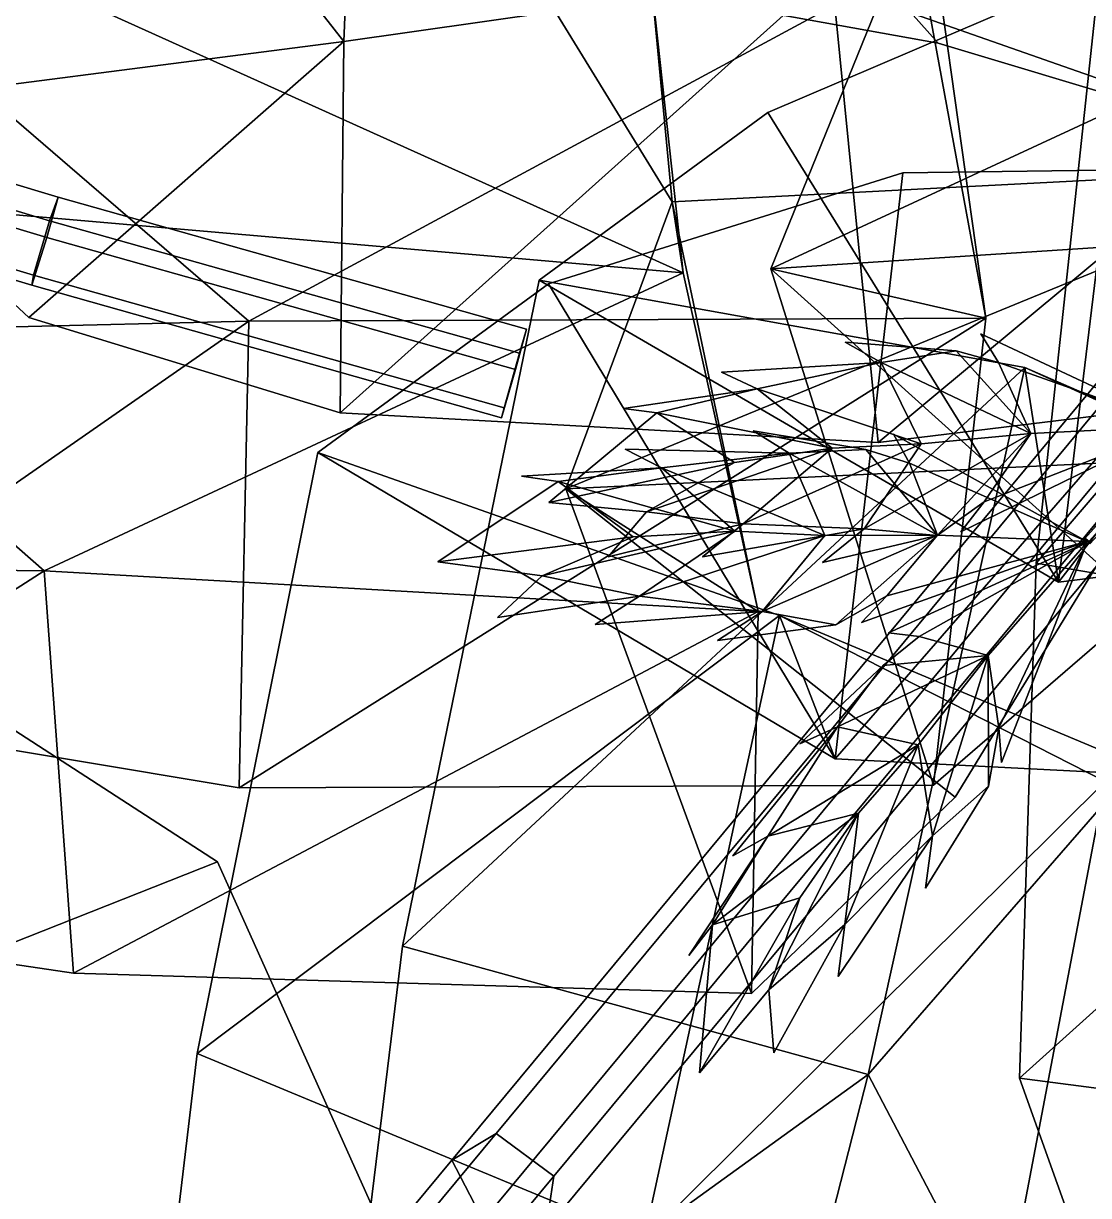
# Model space of a CAD drawing. Header units: metres. Extents: x -317 to 277, y -489 to 236.
# Drawn here: x -187.18 to -173.56, y -169.93 to -154.94 of the extents above; entities that cross this region are included whole.
import ezdxf

# ---------------------------------------------------------------- set-up
doc = ezdxf.new("R2010")
doc.units = ezdxf.units.M

msp = doc.modelspace()

# ---------------------------------------------------------------- linework, layer by layer
at = {"layer": 'Newplan_1Pdcel', "color": 3}
for points in [[(-192.6942, -155.3739, 765.4047), (-186.7348, -157.1637, 765.2513), (-186.877, -157.6814, 765.765), (-192.8365, -155.8916, 765.9184)], [(-192.8187, -155.6729, 764.7498), (-186.843, -157.4678, 764.5958), (-186.7348, -157.1637, 765.2513), (-192.6942, -155.3739, 765.4047)], [(-193.0346, -156.3636, 764.8504), (-187.0488, -158.1616, 764.696), (-186.843, -157.4678, 764.5958), (-192.8187, -155.6729, 764.7498)], [(-192.8365, -155.8916, 765.9184), (-186.877, -157.6814, 765.765), (-187.0697, -158.2929, 765.4146), (-193.0455, -156.498, 765.5685)], [(-193.0455, -156.498, 765.5685), (-187.0697, -158.2929, 765.4146), (-187.0488, -158.1616, 764.696), (-193.0346, -156.3636, 764.8504)], [(-186.7348, -157.1637, 765.2513), (-180.7441, -158.8527, 765.2083), (-180.8864, -159.3704, 765.722), (-186.877, -157.6814, 765.765)], [(-186.843, -157.4678, 764.5958), (-180.8359, -159.1615, 764.5525), (-180.7441, -158.8527, 765.2083), (-186.7348, -157.1637, 765.2513)], [(-187.0488, -158.1616, 764.696), (-181.0316, -159.8583, 764.6526), (-180.8359, -159.1615, 764.5525), (-186.843, -157.4678, 764.5958)], [(-186.877, -157.6814, 765.765), (-180.8864, -159.3704, 765.722), (-181.0627, -159.9866, 765.3713), (-187.0697, -158.2929, 765.4146)], [(-187.0697, -158.2929, 765.4146), (-181.0627, -159.9866, 765.3713), (-181.0316, -159.8583, 764.6526), (-187.0488, -158.1616, 764.696)]]:
    msp.add_3dface(points, dxfattribs=at)
at = {"layer": 'Newplan_1Pdncle', "color": 3}
for points in [[(-170.3345, -156.1319, 785.8738), (-181.1331, -169.137, 802.3066), (-181.6993, -169.4772, 801.6653), (-170.9007, -156.4721, 785.2325)], [(-169.5958, -156.6789, 785.9264), (-180.3944, -169.684, 802.3591), (-181.1331, -169.137, 802.3066), (-170.3345, -156.1319, 785.8738)], [(-170.9007, -156.4721, 785.2325), (-181.6993, -169.4772, 801.6653), (-181.3004, -170.2491, 801.3165), (-170.5018, -157.244, 784.8838)], [(-169.6986, -157.3623, 785.318), (-180.4972, -170.3674, 801.7507), (-180.3944, -169.684, 802.3591), (-169.5958, -156.6789, 785.9264)], [(-170.5018, -157.244, 784.8838), (-181.3004, -170.2491, 801.3165), (-180.4972, -170.3674, 801.7507), (-169.6986, -157.3623, 785.318)], [(-181.1331, -169.137, 802.3066), (-191.9317, -182.1421, 818.7393), (-192.4979, -182.4823, 818.098), (-181.6993, -169.4772, 801.6653)], [(-180.3944, -169.684, 802.3591), (-191.193, -182.6891, 818.7919), (-191.9317, -182.1421, 818.7393), (-181.1331, -169.137, 802.3066)], [(-181.6993, -169.4772, 801.6653), (-192.4979, -182.4823, 818.098), (-192.099, -183.2542, 817.7493), (-181.3004, -170.2491, 801.3165)], [(-180.4972, -170.3674, 801.7507), (-191.2958, -183.3725, 818.1835), (-191.193, -182.6891, 818.7919), (-180.3944, -169.684, 802.3591)]]:
    msp.add_3dface(points, dxfattribs=at)
at = {"layer": 'Newplan_FruitU', "color": 3}
for points in [[(-194.0056, -169.3481, 751.4955), (-184.6978, -165.6629, 753.2974), (-189.823, -162.343, 755.0336)], [(-194.0056, -169.3481, 751.4955), (-189.823, -162.343, 755.0336), (-184.6978, -165.6629, 753.2974)], [(-194.0056, -169.3481, 751.4955), (-181.0041, -173.8849, 746.9138), (-184.6978, -165.6629, 753.2974)], [(-194.0056, -169.3481, 751.4955), (-184.6978, -165.6629, 753.2974), (-181.0041, -173.8849, 746.9138)], [(-194.0056, -169.3481, 751.4955), (-193.7247, -178.2681, 740.1095), (-184.5271, -180.4391, 740.3278)], [(-194.0056, -169.3481, 751.4955), (-184.5271, -180.4391, 740.3278), (-193.7247, -178.2681, 740.1095)], [(-194.0056, -169.3481, 751.4955), (-184.5271, -180.4391, 740.3278), (-181.0041, -173.8849, 746.9138)], [(-194.0056, -169.3481, 751.4955), (-181.0041, -173.8849, 746.9138), (-184.5271, -180.4391, 740.3278)]]:
    msp.add_3dface(points, dxfattribs=at)
at = {"layer": 'Newplan_Leaf', "color": 3}
for points in [[(-174.7087, -159.2788, 784.6777), (-174.9318, -158.9136, 784.3973), (-172.4156, -160.092, 785.749)], [(-174.7087, -159.2788, 784.6777), (-172.4156, -160.092, 785.749), (-174.9318, -158.9136, 784.3973)], [(-176.2101, -159.2781, 784.022), (-176.6696, -159.0189, 783.5872), (-175.2512, -159.132, 784.1707)], [(-176.2101, -159.2781, 784.022), (-175.2512, -159.132, 784.1707), (-176.6696, -159.0189, 783.5872)], [(-174.296, -160.1885, 785.2601), (-176.2101, -159.2781, 784.022), (-175.2512, -159.132, 784.1707)], [(-174.296, -160.1885, 785.2601), (-175.2512, -159.132, 784.1707), (-176.2101, -159.2781, 784.022)], [(-174.296, -160.1885, 785.2601), (-175.2512, -159.132, 784.1707), (-174.7087, -159.2788, 784.6777)], [(-174.296, -160.1885, 785.2601), (-174.7087, -159.2788, 784.6777), (-175.2512, -159.132, 784.1707)], [(-177.7962, -159.6178, 783.6353), (-178.2517, -159.4046, 783.1896), (-176.2101, -159.2781, 784.022)], [(-177.7962, -159.6178, 783.6353), (-176.2101, -159.2781, 784.022), (-178.2517, -159.4046, 783.1896)], [(-175.6982, -160.3216, 784.7919), (-177.7962, -159.6178, 783.6353), (-176.2101, -159.2781, 784.022)], [(-175.6982, -160.3216, 784.7919), (-176.2101, -159.2781, 784.022), (-177.7962, -159.6178, 783.6353)], [(-174.296, -160.1885, 785.2601), (-175.6982, -160.3216, 784.7919), (-176.2101, -159.2781, 784.022)], [(-174.296, -160.1885, 785.2601), (-176.2101, -159.2781, 784.022), (-175.6982, -160.3216, 784.7919)], [(-172.4156, -160.092, 785.749), (-174.296, -160.1885, 785.2601), (-174.7087, -159.2788, 784.6777)], [(-172.4156, -160.092, 785.749), (-174.7087, -159.2788, 784.6777), (-174.296, -160.1885, 785.2601)], [(-179.0795, -159.924, 783.4241), (-179.5051, -159.8666, 782.7195), (-177.7962, -159.6178, 783.6353)], [(-179.0795, -159.924, 783.4241), (-177.7962, -159.6178, 783.6353), (-179.5051, -159.8666, 782.7195)], [(-176.8344, -160.3763, 784.5026), (-179.0795, -159.924, 783.4241), (-177.7962, -159.6178, 783.6353)], [(-176.8344, -160.3763, 784.5026), (-177.7962, -159.6178, 783.6353), (-179.0795, -159.924, 783.4241)], [(-175.6982, -160.3216, 784.7919), (-176.8344, -160.3763, 784.5026), (-177.7962, -159.6178, 783.6353)], [(-175.6982, -160.3216, 784.7919), (-177.7962, -159.6178, 783.6353), (-176.8344, -160.3763, 784.5026)], [(-178.0852, -160.5567, 783.9806), (-180.4589, -161.0701, 782.7001), (-179.0795, -159.924, 783.4241)], [(-178.0852, -160.5567, 783.9806), (-179.0795, -159.924, 783.4241), (-180.4589, -161.0701, 782.7001)], [(-176.8344, -160.3763, 784.5026), (-178.0852, -160.5567, 783.9806), (-179.0795, -159.924, 783.4241)], [(-176.8344, -160.3763, 784.5026), (-179.0795, -159.924, 783.4241), (-178.0852, -160.5567, 783.9806)], [(-177.383, -160.4394, 783.8848), (-177.8435, -160.1548, 783.4673), (-176.4059, -160.3903, 783.96)], [(-177.383, -160.4394, 783.8848), (-176.4059, -160.3903, 783.96), (-177.8435, -160.1548, 783.4673)], [(-175.4921, -161.4898, 785.5624), (-176.4275, -161.4059, 785.278), (-174.296, -160.1885, 785.2601)], [(-175.4921, -161.4898, 785.5624), (-174.296, -160.1885, 785.2601), (-176.4275, -161.4059, 785.278)], [(-176.4275, -161.4059, 785.278), (-175.6982, -160.3216, 784.7919), (-174.296, -160.1885, 785.2601)], [(-176.4275, -161.4059, 785.278), (-174.296, -160.1885, 785.2601), (-175.6982, -160.3216, 784.7919)], [(-175.8461, -160.5687, 784.4373), (-176.0498, -160.1964, 784.1515), (-173.5782, -161.5688, 785.3982)], [(-175.8461, -160.5687, 784.4373), (-173.5782, -161.5688, 785.3982), (-176.0498, -160.1964, 784.1515)], [(-174.8908, -161.0616, 785.73), (-175.4921, -161.4898, 785.5624), (-174.296, -160.1885, 785.2601)], [(-174.8908, -161.0616, 785.73), (-174.296, -160.1885, 785.2601), (-175.4921, -161.4898, 785.5624)], [(-172.4156, -160.092, 785.749), (-175.1903, -161.444, 785.891), (-174.8908, -161.0616, 785.73)], [(-172.4156, -160.092, 785.749), (-174.8908, -161.0616, 785.73), (-175.1903, -161.444, 785.891)], [(-174.8908, -161.0616, 785.73), (-174.296, -160.1885, 785.2601), (-172.4156, -160.092, 785.749)], [(-174.8908, -161.0616, 785.73), (-172.4156, -160.092, 785.749), (-174.296, -160.1885, 785.2601)], [(-176.4275, -161.4059, 785.278), (-177.9725, -161.343, 784.6537), (-175.6982, -160.3216, 784.7919)], [(-176.4275, -161.4059, 785.278), (-175.6982, -160.3216, 784.7919), (-177.9725, -161.343, 784.6537)], [(-177.9725, -161.343, 784.6537), (-176.8344, -160.3763, 784.5026), (-175.6982, -160.3216, 784.7919)], [(-177.9725, -161.343, 784.6537), (-175.6982, -160.3216, 784.7919), (-176.8344, -160.3763, 784.5026)], [(-179.0199, -160.6253, 783.6259), (-179.482, -160.3872, 783.1999), (-177.383, -160.4394, 783.8848)], [(-179.0199, -160.6253, 783.6259), (-177.383, -160.4394, 783.8848), (-179.482, -160.3872, 783.1999)], [(-177.9725, -161.343, 784.6537), (-179.2088, -161.1892, 784.1709), (-176.8344, -160.3763, 784.5026)], [(-177.9725, -161.343, 784.6537), (-176.8344, -160.3763, 784.5026), (-179.2088, -161.1892, 784.1709)], [(-179.2088, -161.1892, 784.1709), (-178.0852, -160.5567, 783.9806), (-176.8344, -160.3763, 784.5026)], [(-179.2088, -161.1892, 784.1709), (-176.8344, -160.3763, 784.5026), (-178.0852, -160.5567, 783.9806)], [(-176.9279, -161.4913, 784.6785), (-179.0199, -160.6253, 783.6259), (-177.383, -160.4394, 783.8848)], [(-176.9279, -161.4913, 784.6785), (-177.383, -160.4394, 783.8848), (-179.0199, -160.6253, 783.6259)], [(-175.489, -161.4866, 785.0429), (-177.383, -160.4394, 783.8848), (-176.4059, -160.3903, 783.96)], [(-175.489, -161.4866, 785.0429), (-176.4059, -160.3903, 783.96), (-177.383, -160.4394, 783.8848)], [(-175.489, -161.4866, 785.0429), (-176.9279, -161.4913, 784.6785), (-177.383, -160.4394, 783.8848)], [(-175.489, -161.4866, 785.0429), (-177.383, -160.4394, 783.8848), (-176.9279, -161.4913, 784.6785)], [(-175.489, -161.4866, 785.0429), (-176.4059, -160.3903, 783.96), (-175.8461, -160.5687, 784.4373)], [(-175.489, -161.4866, 785.0429), (-175.8461, -160.5687, 784.4373), (-176.4059, -160.3903, 783.96)], [(-180.34, -160.8015, 783.5194), (-180.8076, -160.7346, 782.8428), (-179.0199, -160.6253, 783.6259)], [(-180.34, -160.8015, 783.5194), (-179.0199, -160.6253, 783.6259), (-180.8076, -160.7346, 782.8428)], [(-179.2088, -161.1892, 784.1709), (-180.4589, -161.0701, 782.7001), (-178.0852, -160.5567, 783.9806)], [(-179.2088, -161.1892, 784.1709), (-178.0852, -160.5567, 783.9806), (-180.4589, -161.0701, 782.7001)], [(-178.0816, -161.4378, 784.4697), (-180.34, -160.8015, 783.5194), (-179.0199, -160.6253, 783.6259)], [(-178.0816, -161.4378, 784.4697), (-179.0199, -160.6253, 783.6259), (-180.34, -160.8015, 783.5194)], [(-176.9279, -161.4913, 784.6785), (-178.0816, -161.4378, 784.4697), (-179.0199, -160.6253, 783.6259)], [(-176.9279, -161.4913, 784.6785), (-179.0199, -160.6253, 783.6259), (-178.0816, -161.4378, 784.4697)], [(-173.5782, -161.5688, 785.3982), (-175.489, -161.4866, 785.0429), (-175.8461, -160.5687, 784.4373)], [(-173.5782, -161.5688, 785.3982), (-175.8461, -160.5687, 784.4373), (-175.489, -161.4866, 785.0429)], [(-179.379, -161.5086, 784.0441), (-181.8803, -161.8275, 782.958), (-180.34, -160.8015, 783.5194)], [(-179.379, -161.5086, 784.0441), (-180.34, -160.8015, 783.5194), (-181.8803, -161.8275, 782.958)], [(-178.0816, -161.4378, 784.4697), (-179.379, -161.5086, 784.0441), (-180.34, -160.8015, 783.5194)], [(-178.0816, -161.4378, 784.4697), (-180.34, -160.8015, 783.5194), (-179.379, -161.5086, 784.0441)], [(-177.9725, -161.343, 784.6537), (-179.699, -161.7644, 783.8397), (-179.2088, -161.1892, 784.1709)], [(-177.9725, -161.343, 784.6537), (-179.2088, -161.1892, 784.1709), (-179.699, -161.7644, 783.8397)], [(-176.4275, -161.4059, 785.278), (-178.4926, -161.7625, 784.5814), (-177.9725, -161.343, 784.6537)], [(-176.4275, -161.4059, 785.278), (-177.9725, -161.343, 784.6537), (-178.4926, -161.7625, 784.5814)], [(-175.4921, -161.4898, 785.5624), (-176.9575, -161.8368, 785.2505), (-176.4275, -161.4059, 785.278)], [(-175.4921, -161.4898, 785.5624), (-176.4275, -161.4059, 785.278), (-176.9575, -161.8368, 785.2505)], [(-180.5455, -162.0055, 784.3461), (-181.8803, -161.8275, 782.958), (-179.379, -161.5086, 784.0441)], [(-180.5455, -162.0055, 784.3461), (-179.379, -161.5086, 784.0441), (-181.8803, -161.8275, 782.958)], [(-179.3, -162.267, 784.7532), (-180.5455, -162.0055, 784.3461), (-178.0816, -161.4378, 784.4697)], [(-179.3, -162.267, 784.7532), (-178.0816, -161.4378, 784.4697), (-180.5455, -162.0055, 784.3461)], [(-180.5455, -162.0055, 784.3461), (-179.379, -161.5086, 784.0441), (-178.0816, -161.4378, 784.4697)], [(-180.5455, -162.0055, 784.3461), (-178.0816, -161.4378, 784.4697), (-179.379, -161.5086, 784.0441)], [(-179.3, -162.267, 784.7532), (-178.0816, -161.4378, 784.4697), (-176.9279, -161.4913, 784.6785)], [(-179.3, -162.267, 784.7532), (-176.9279, -161.4913, 784.6785), (-178.0816, -161.4378, 784.4697)], [(-177.7286, -162.4642, 785.2751), (-179.3, -162.267, 784.7532), (-176.9279, -161.4913, 784.6785)], [(-177.7286, -162.4642, 785.2751), (-176.9279, -161.4913, 784.6785), (-179.3, -162.267, 784.7532)], [(-176.7888, -162.634, 785.5006), (-177.7286, -162.4642, 785.2751), (-175.489, -161.4866, 785.0429)], [(-176.7888, -162.634, 785.5006), (-175.489, -161.4866, 785.0429), (-177.7286, -162.4642, 785.2751)], [(-177.7286, -162.4642, 785.2751), (-176.9279, -161.4913, 784.6785), (-175.489, -161.4866, 785.0429)], [(-177.7286, -162.4642, 785.2751), (-175.489, -161.4866, 785.0429), (-176.9279, -161.4913, 784.6785)], [(-176.1357, -162.2652, 785.6022), (-176.7888, -162.634, 785.5006), (-175.489, -161.4866, 785.0429)], [(-176.1357, -162.2652, 785.6022), (-175.489, -161.4866, 785.0429), (-176.7888, -162.634, 785.5006)], [(-176.1357, -162.2652, 785.6022), (-175.489, -161.4866, 785.0429), (-173.5782, -161.5688, 785.3982)], [(-176.1357, -162.2652, 785.6022), (-173.5782, -161.5688, 785.3982), (-175.489, -161.4866, 785.0429)], [(-173.5782, -161.5688, 785.3982), (-176.4608, -162.6042, 785.8049), (-176.1357, -162.2652, 785.6022)], [(-173.5782, -161.5688, 785.3982), (-176.1357, -162.2652, 785.6022), (-176.4608, -162.6042, 785.8049)], [(-175.722, -162.7839, 784.4007), (-176.115, -162.7354, 784.0767), (-173.5739, -161.5769, 785.3986)], [(-175.722, -162.7839, 784.4007), (-173.5739, -161.5769, 785.3986), (-176.115, -162.7354, 784.0767)], [(-173.5739, -161.5769, 785.3986), (-174.8389, -163.0256, 785.1069), (-175.722, -162.7839, 784.4007)], [(-173.5739, -161.5769, 785.3986), (-175.722, -162.7839, 784.4007), (-174.8389, -163.0256, 785.1069)], [(-174.7042, -163.9516, 785.7862), (-174.8389, -163.0256, 785.1069), (-173.5739, -161.5769, 785.3986)], [(-174.7042, -163.9516, 785.7862), (-173.5739, -161.5769, 785.3986), (-174.8389, -163.0256, 785.1069)], [(-173.5739, -161.5769, 785.3986), (-174.6704, -164.3927, 786.0432), (-174.7042, -163.9516, 785.7862)], [(-173.5739, -161.5769, 785.3986), (-174.7042, -163.9516, 785.7862), (-174.6704, -164.3927, 786.0432)], [(-179.3, -162.267, 784.7532), (-181.1158, -162.5406, 784.0829), (-180.5455, -162.0055, 784.3461)], [(-179.3, -162.267, 784.7532), (-180.5455, -162.0055, 784.3461), (-181.1158, -162.5406, 784.0829)], [(-177.7286, -162.4642, 785.2751), (-179.8649, -162.631, 784.7405), (-179.3, -162.267, 784.7532)], [(-177.7286, -162.4642, 785.2751), (-179.3, -162.267, 784.7532), (-179.8649, -162.631, 784.7405)], [(-176.7888, -162.634, 785.5006), (-178.3012, -162.8363, 785.3085), (-177.7286, -162.4642, 785.2751)], [(-176.7888, -162.634, 785.5006), (-177.7286, -162.4642, 785.2751), (-178.3012, -162.8363, 785.3085)], [(-174.8389, -163.0256, 785.1069), (-176.1818, -163.1522, 783.9254), (-175.722, -162.7839, 784.4007)], [(-174.8389, -163.0256, 785.1069), (-175.722, -162.7839, 784.4007), (-176.1818, -163.1522, 783.9254)], [(-174.8389, -163.0256, 785.1069), (-176.7673, -163.939, 783.8935), (-176.1818, -163.1522, 783.9254)], [(-174.8389, -163.0256, 785.1069), (-176.1818, -163.1522, 783.9254), (-176.7673, -163.939, 783.8935)], [(-174.8389, -163.0256, 785.1069), (-175.7333, -164.1697, 784.7997), (-176.7673, -163.939, 783.8935)], [(-174.8389, -163.0256, 785.1069), (-176.7673, -163.939, 783.8935), (-175.7333, -164.1697, 784.7997)], [(-175.5526, -165.3326, 785.5472), (-175.7333, -164.1697, 784.7997), (-174.8389, -163.0256, 785.1069)], [(-175.5526, -165.3326, 785.5472), (-174.8389, -163.0256, 785.1069), (-175.7333, -164.1697, 784.7997)], [(-174.8358, -164.6965, 785.7578), (-175.5526, -165.3326, 785.5472), (-174.8389, -163.0256, 785.1069)], [(-174.8358, -164.6965, 785.7578), (-174.8389, -163.0256, 785.1069), (-175.5526, -165.3326, 785.5472)], [(-174.7042, -163.9516, 785.7862), (-174.8358, -164.6965, 785.7578), (-174.8389, -163.0256, 785.1069)], [(-174.7042, -163.9516, 785.7862), (-174.8389, -163.0256, 785.1069), (-174.8358, -164.6965, 785.7578)], [(-176.7673, -163.939, 783.8935), (-177.2488, -164.1572, 783.46), (-176.1818, -163.1522, 783.9254)], [(-176.7673, -163.939, 783.8935), (-176.1818, -163.1522, 783.9254), (-177.2488, -164.1572, 783.46)], [(-177.6592, -165.3375, 783.7219), (-178.1055, -165.5875, 783.2861), (-176.7673, -163.939, 783.8935)], [(-177.6592, -165.3375, 783.7219), (-176.7673, -163.939, 783.8935), (-178.1055, -165.5875, 783.2861)], [(-175.7333, -164.1697, 784.7997), (-177.6592, -165.3375, 783.7219), (-176.7673, -163.939, 783.8935)], [(-175.7333, -164.1697, 784.7997), (-176.7673, -163.939, 783.8935), (-177.6592, -165.3375, 783.7219)], [(-175.7333, -164.1697, 784.7997), (-176.5005, -165.0412, 784.6288), (-177.6592, -165.3375, 783.7219)], [(-175.7333, -164.1697, 784.7997), (-177.6592, -165.3375, 783.7219), (-176.5005, -165.0412, 784.6288)], [(-175.5526, -165.3326, 785.5472), (-176.6742, -166.4675, 785.0627), (-175.7333, -164.1697, 784.7997)], [(-175.5526, -165.3326, 785.5472), (-175.7333, -164.1697, 784.7997), (-176.6742, -166.4675, 785.0627)], [(-176.6742, -166.4675, 785.0627), (-176.5005, -165.0412, 784.6288), (-175.7333, -164.1697, 784.7997)], [(-176.6742, -166.4675, 785.0627), (-175.7333, -164.1697, 784.7997), (-176.5005, -165.0412, 784.6288)], [(-174.8358, -164.6965, 785.7578), (-175.64, -166.0028, 785.6499), (-175.5526, -165.3326, 785.5472)], [(-174.8358, -164.6965, 785.7578), (-175.5526, -165.3326, 785.5472), (-175.64, -166.0028, 785.6499)], [(-176.5005, -165.0412, 784.6288), (-178.3661, -166.4708, 783.6884), (-177.6592, -165.3375, 783.7219)], [(-176.5005, -165.0412, 784.6288), (-177.6592, -165.3375, 783.7219), (-178.3661, -166.4708, 783.6884)], [(-176.5005, -165.0412, 784.6288), (-177.2491, -166.1259, 784.2645), (-178.3661, -166.4708, 783.6884)], [(-176.5005, -165.0412, 784.6288), (-178.3661, -166.4708, 783.6884), (-177.2491, -166.1259, 784.2645)], [(-176.6742, -166.4675, 785.0627), (-177.6439, -167.2995, 784.6716), (-176.5005, -165.0412, 784.6288)], [(-176.6742, -166.4675, 785.0627), (-176.5005, -165.0412, 784.6288), (-177.6439, -167.2995, 784.6716)], [(-177.6439, -167.2995, 784.6716), (-177.2491, -166.1259, 784.2645), (-176.5005, -165.0412, 784.6288)], [(-177.6439, -167.2995, 784.6716), (-176.5005, -165.0412, 784.6288), (-177.2491, -166.1259, 784.2645)], [(-178.3661, -166.4708, 783.6884), (-178.6666, -166.8616, 783.0267), (-177.6592, -165.3375, 783.7219)], [(-178.3661, -166.4708, 783.6884), (-177.6592, -165.3375, 783.7219), (-178.6666, -166.8616, 783.0267)], [(-175.5526, -165.3326, 785.5472), (-176.7594, -167.1318, 785.1185), (-176.6742, -166.4675, 785.0627)], [(-175.5526, -165.3326, 785.5472), (-176.6742, -166.4675, 785.0627), (-176.7594, -167.1318, 785.1185)], [(-177.6439, -167.2995, 784.6716), (-178.5329, -168.3625, 783.3227), (-177.2491, -166.1259, 784.2645)], [(-177.6439, -167.2995, 784.6716), (-177.2491, -166.1259, 784.2645), (-178.5329, -168.3625, 783.3227)], [(-177.2491, -166.1259, 784.2645), (-178.5329, -168.3625, 783.3227), (-178.3661, -166.4708, 783.6884)], [(-177.2491, -166.1259, 784.2645), (-178.3661, -166.4708, 783.6884), (-178.5329, -168.3625, 783.3227)], [(-176.6742, -166.4675, 785.0627), (-177.5832, -168.1046, 784.5015), (-177.6439, -167.2995, 784.6716)], [(-176.6742, -166.4675, 785.0627), (-177.6439, -167.2995, 784.6716), (-177.5832, -168.1046, 784.5015)]]:
    msp.add_3dface(points, dxfattribs=at)
at = {"layer": 'Newplan_Mrstm', "color": 3}
for points in [[(-170.2088, -156.7783, 785.4449), (-172.3256, -148.5713, 794.0927), (-175.0971, -151.5246, 790.6519)], [(-170.2088, -156.7783, 785.4449), (-175.0971, -151.5246, 790.6519), (-172.3256, -148.5713, 794.0927)], [(-182.8756, -150.1368, 758.2202), (-186.4608, -150.8574, 758.413), (-183.079, -155.1741, 758.8588)], [(-182.8756, -150.1368, 758.2202), (-183.079, -155.1741, 758.8588), (-186.4608, -150.8574, 758.413)], [(-182.8756, -150.1368, 758.2202), (-183.079, -155.1741, 758.8588), (-176.8417, -154.2826, 760.4694)], [(-182.8756, -150.1368, 758.2202), (-176.8417, -154.2826, 760.4694), (-183.079, -155.1741, 758.8588)], [(-179.88, -150.2639, 788.7084), (-181.1514, -154.172, 783.7933), (-175.4789, -155.1965, 784.4143)], [(-179.88, -150.2639, 788.7084), (-175.4789, -155.1965, 784.4143), (-181.1514, -154.172, 783.7933)], [(-175.0971, -151.5246, 790.6519), (-179.88, -150.2639, 788.7084), (-170.2088, -156.7783, 785.4449)], [(-175.0971, -151.5246, 790.6519), (-170.2088, -156.7783, 785.4449), (-179.88, -150.2639, 788.7084)], [(-179.88, -150.2639, 788.7084), (-175.4789, -155.1965, 784.4143), (-170.2088, -156.7783, 785.4449)], [(-179.88, -150.2639, 788.7084), (-170.2088, -156.7783, 785.4449), (-175.4789, -155.1965, 784.4143)], [(-186.4608, -150.8574, 758.413), (-189.9541, -156.0633, 758.679), (-183.079, -155.1741, 758.8588)], [(-186.4608, -150.8574, 758.413), (-183.079, -155.1741, 758.8588), (-189.9541, -156.0633, 758.679)], [(-189.6039, -151.7013, 759.7228), (-189.9541, -156.0633, 758.679), (-186.4608, -150.8574, 758.413)], [(-189.6039, -151.7013, 759.7228), (-186.4608, -150.8574, 758.413), (-189.9541, -156.0633, 758.679)], [(-170.2088, -156.7783, 785.4449), (-174.0041, -151.4707, 787.3221), (-181.611, -152.7788, 784.6609)], [(-170.2088, -156.7783, 785.4449), (-181.611, -152.7788, 784.6609), (-174.0041, -151.4707, 787.3221)], [(-170.2088, -156.7783, 785.4449), (-181.611, -152.7788, 784.6609), (-178.8807, -157.2256, 783.6537)], [(-170.2088, -156.7783, 785.4449), (-178.8807, -157.2256, 783.6537), (-181.611, -152.7788, 784.6609)], [(-181.611, -152.7788, 784.6609), (-179.1522, -154.3499, 788.1622), (-178.8807, -157.2256, 783.6537)], [(-181.611, -152.7788, 784.6609), (-178.8807, -157.2256, 783.6537), (-179.1522, -154.3499, 788.1622)], [(-175.8076, -153.6146, 778.7582), (-177.618, -158.08, 776.5165), (-166.9924, -153.1525, 779.5881)], [(-175.8076, -153.6146, 778.7582), (-166.9924, -153.1525, 779.5881), (-177.618, -158.08, 776.5165)], [(-177.618, -158.08, 776.5165), (-169.8362, -157.5761, 777.6694), (-166.9924, -153.1525, 779.5881)], [(-177.618, -158.08, 776.5165), (-166.9924, -153.1525, 779.5881), (-169.8362, -157.5761, 777.6694)], [(-176.8417, -154.2826, 760.4694), (-176.2475, -160.3007, 758.8052), (-167.6086, -153.1136, 763.6636)], [(-176.8417, -154.2826, 760.4694), (-167.6086, -153.1136, 763.6636), (-176.2475, -160.3007, 758.8052)], [(-167.6086, -153.1136, 763.6636), (-176.2475, -160.3007, 758.8052), (-167.5128, -159.2374, 761.0068)], [(-167.6086, -153.1136, 763.6636), (-167.5128, -159.2374, 761.0068), (-176.2475, -160.3007, 758.8052)], [(-173.2933, -153.1364, 758.44), (-174.2249, -161.8469, 756.2768), (-167.1475, -153.5844, 762.5133)], [(-173.2933, -153.1364, 758.44), (-167.1475, -153.5844, 762.5133), (-174.2249, -161.8469, 756.2768)], [(-166.9924, -153.1525, 779.5881), (-173.9396, -162.0904, 775.2906), (-169.5361, -161.5339, 778.2133)], [(-166.9924, -153.1525, 779.5881), (-169.5361, -161.5339, 778.2133), (-173.9396, -162.0904, 775.2906)], [(-166.9924, -153.1525, 779.5881), (-172.9678, -154.0746, 776.4989), (-173.9396, -162.0904, 775.2906)], [(-166.9924, -153.1525, 779.5881), (-173.9396, -162.0904, 775.2906), (-172.9678, -154.0746, 776.4989)], [(-175.8076, -153.6146, 778.7582), (-174.8715, -158.7134, 780.0981), (-177.618, -158.08, 776.5165)], [(-175.8076, -153.6146, 778.7582), (-177.618, -158.08, 776.5165), (-174.8715, -158.7134, 780.0981)], [(-175.8076, -153.6146, 778.7582), (-175.53, -154.02, 780.5791), (-174.8715, -158.7134, 780.0981)], [(-175.8076, -153.6146, 778.7582), (-174.8715, -158.7134, 780.0981), (-175.53, -154.02, 780.5791)], [(-167.1475, -153.5844, 762.5133), (-174.2249, -161.8469, 756.2768), (-168.2585, -162.8685, 759.4487)], [(-167.1475, -153.5844, 762.5133), (-168.2585, -162.8685, 759.4487), (-174.2249, -161.8469, 756.2768)], [(-188.2805, -153.8277, 784.526), (-192.6311, -156.9277, 779.0381), (-178.739, -158.1353, 785.2997)], [(-188.2805, -153.8277, 784.526), (-178.739, -158.1353, 785.2997), (-192.6311, -156.9277, 779.0381)], [(-189.9318, -153.894, 775.4575), (-190.6506, -158.9053, 775.897), (-184.2952, -158.7527, 777.2673)], [(-189.9318, -153.894, 775.4575), (-184.2952, -158.7527, 777.2673), (-190.6506, -158.9053, 775.897)], [(-175.53, -154.02, 780.5791), (-189.9318, -153.894, 775.4575), (-184.2952, -158.7527, 777.2673)], [(-175.53, -154.02, 780.5791), (-184.2952, -158.7527, 777.2673), (-189.9318, -153.894, 775.4575)], [(-179.1522, -154.3499, 788.1622), (-188.2805, -153.8277, 784.526), (-178.739, -158.1353, 785.2997)], [(-179.1522, -154.3499, 788.1622), (-178.739, -158.1353, 785.2997), (-188.2805, -153.8277, 784.526)], [(-175.53, -154.02, 780.5791), (-184.2952, -158.7527, 777.2673), (-174.8715, -158.7134, 780.0981)], [(-175.53, -154.02, 780.5791), (-174.8715, -158.7134, 780.0981), (-184.2952, -158.7527, 777.2673)], [(-172.9678, -154.0746, 776.4989), (-177.6594, -156.0811, 774.5663), (-173.9396, -162.0904, 775.2906)], [(-172.9678, -154.0746, 776.4989), (-173.9396, -162.0904, 775.2906), (-177.6594, -156.0811, 774.5663)], [(-176.8417, -154.2826, 760.4694), (-183.128, -159.9218, 758.099), (-176.2475, -160.3007, 758.8052)], [(-176.8417, -154.2826, 760.4694), (-176.2475, -160.3007, 758.8052), (-183.128, -159.9218, 758.099)], [(-176.8417, -154.2826, 760.4694), (-183.079, -155.1741, 758.8588), (-183.128, -159.9218, 758.099)], [(-176.8417, -154.2826, 760.4694), (-183.128, -159.9218, 758.099), (-183.079, -155.1741, 758.8588)], [(-179.1522, -154.3499, 788.1622), (-178.739, -158.1353, 785.2997), (-178.8807, -157.2256, 783.6537)], [(-179.1522, -154.3499, 788.1622), (-178.8807, -157.2256, 783.6537), (-178.739, -158.1353, 785.2997)], [(-183.079, -155.1741, 758.8588), (-189.9541, -156.0633, 758.679), (-187.1103, -158.7051, 757.9624)], [(-183.079, -155.1741, 758.8588), (-187.1103, -158.7051, 757.9624), (-189.9541, -156.0633, 758.679)], [(-183.079, -155.1741, 758.8588), (-187.1103, -158.7051, 757.9624), (-183.128, -159.9218, 758.099)], [(-183.079, -155.1741, 758.8588), (-183.128, -159.9218, 758.099), (-187.1103, -158.7051, 757.9624)], [(-177.6594, -156.0811, 774.5663), (-180.5841, -158.2283, 775.0613), (-173.9396, -162.0904, 775.2906)], [(-177.6594, -156.0811, 774.5663), (-173.9396, -162.0904, 775.2906), (-180.5841, -158.2283, 775.0613)], [(-175.933, -156.8539, 781.7943), (-180.4625, -158.2754, 779.1044), (-176.7985, -164.3465, 778.6686)], [(-175.933, -156.8539, 781.7943), (-176.7985, -164.3465, 778.6686), (-180.4625, -158.2754, 779.1044)], [(-178.8807, -157.2256, 783.6537), (-180.2416, -160.8942, 780.0577), (-170.2088, -156.7783, 785.4449)], [(-178.8807, -157.2256, 783.6537), (-170.2088, -156.7783, 785.4449), (-180.2416, -160.8942, 780.0577)], [(-180.2416, -160.8942, 780.0577), (-172.6277, -160.53, 782.067), (-170.2088, -156.7783, 785.4449)], [(-180.2416, -160.8942, 780.0577), (-170.2088, -156.7783, 785.4449), (-172.6277, -160.53, 782.067)], [(-170.2088, -156.7783, 785.4449), (-176.7985, -164.3465, 778.6686), (-172.6286, -164.5618, 781.9562)], [(-170.2088, -156.7783, 785.4449), (-172.6286, -164.5618, 781.9562), (-176.7985, -164.3465, 778.6686)], [(-170.2088, -156.7783, 785.4449), (-175.933, -156.8539, 781.7943), (-176.7985, -164.3465, 778.6686)], [(-170.2088, -156.7783, 785.4449), (-176.7985, -164.3465, 778.6686), (-175.933, -156.8539, 781.7943)], [(-192.6311, -156.9277, 779.0381), (-193.1067, -161.8682, 777.9477), (-186.9111, -161.943, 779.9227)], [(-192.6311, -156.9277, 779.0381), (-186.9111, -161.943, 779.9227), (-193.1067, -161.8682, 777.9477)], [(-178.739, -158.1353, 785.2997), (-192.6311, -156.9277, 779.0381), (-186.9111, -161.943, 779.9227)], [(-178.739, -158.1353, 785.2997), (-186.9111, -161.943, 779.9227), (-192.6311, -156.9277, 779.0381)], [(-178.8807, -157.2256, 783.6537), (-177.7828, -162.4653, 783.559), (-180.2416, -160.8942, 780.0577)], [(-178.8807, -157.2256, 783.6537), (-180.2416, -160.8942, 780.0577), (-177.7828, -162.4653, 783.559)], [(-178.8807, -157.2256, 783.6537), (-178.739, -158.1353, 785.2997), (-177.7828, -162.4653, 783.559)], [(-178.8807, -157.2256, 783.6537), (-177.7828, -162.4653, 783.559), (-178.739, -158.1353, 785.2997)], [(-177.618, -158.08, 776.5165), (-172.8585, -162.3681, 776.4382), (-169.8362, -157.5761, 777.6694)], [(-177.618, -158.08, 776.5165), (-169.8362, -157.5761, 777.6694), (-172.8585, -162.3681, 776.4382)], [(-174.8715, -158.7134, 780.0981), (-175.5396, -164.6857, 777.1905), (-177.618, -158.08, 776.5165)], [(-174.8715, -158.7134, 780.0981), (-177.618, -158.08, 776.5165), (-175.5396, -164.6857, 777.1905)], [(-177.618, -158.08, 776.5165), (-175.5396, -164.6857, 777.1905), (-172.8585, -162.3681, 776.4382)], [(-177.618, -158.08, 776.5165), (-172.8585, -162.3681, 776.4382), (-175.5396, -164.6857, 777.1905)], [(-178.739, -158.1353, 785.2997), (-186.9111, -161.943, 779.9227), (-177.7828, -162.4653, 783.559)], [(-178.739, -158.1353, 785.2997), (-177.7828, -162.4653, 783.559), (-186.9111, -161.943, 779.9227)], [(-180.5841, -158.2283, 775.0613), (-182.3297, -166.7446, 772.6436), (-174.373, -159.3428, 778.9011)], [(-180.5841, -158.2283, 775.0613), (-174.373, -159.3428, 778.9011), (-182.3297, -166.7446, 772.6436)], [(-173.9396, -162.0904, 775.2906), (-180.5841, -158.2283, 775.0613), (-174.373, -159.3428, 778.9011)], [(-173.9396, -162.0904, 775.2906), (-174.373, -159.3428, 778.9011), (-180.5841, -158.2283, 775.0613)], [(-180.4625, -158.2754, 779.1044), (-183.4128, -160.4312, 778.8645), (-176.7985, -164.3465, 778.6686)], [(-180.4625, -158.2754, 779.1044), (-176.7985, -164.3465, 778.6686), (-183.4128, -160.4312, 778.8645)], [(-174.8715, -158.7134, 780.0981), (-184.4177, -164.7179, 775.3329), (-175.5396, -164.6857, 777.1905)], [(-174.8715, -158.7134, 780.0981), (-175.5396, -164.6857, 777.1905), (-184.4177, -164.7179, 775.3329)], [(-184.2952, -158.7527, 777.2673), (-184.4177, -164.7179, 775.3329), (-174.8715, -158.7134, 780.0981)], [(-184.2952, -158.7527, 777.2673), (-174.8715, -158.7134, 780.0981), (-184.4177, -164.7179, 775.3329)], [(-184.2952, -158.7527, 777.2673), (-191.2399, -163.5817, 774.9459), (-184.4177, -164.7179, 775.3329)], [(-184.2952, -158.7527, 777.2673), (-184.4177, -164.7179, 775.3329), (-191.2399, -163.5817, 774.9459)], [(-184.2952, -158.7527, 777.2673), (-190.6506, -158.9053, 775.897), (-191.2399, -163.5817, 774.9459)], [(-184.2952, -158.7527, 777.2673), (-191.2399, -163.5817, 774.9459), (-190.6506, -158.9053, 775.897)], [(-174.373, -159.3428, 778.9011), (-182.3297, -166.7446, 772.6436), (-176.3752, -168.3825, 775.5701)], [(-174.373, -159.3428, 778.9011), (-176.3752, -168.3825, 775.5701), (-182.3297, -166.7446, 772.6436)], [(-174.373, -159.3428, 778.9011), (-176.3752, -168.3825, 775.5701), (-170.1181, -161.1964, 779.9752)], [(-174.373, -159.3428, 778.9011), (-170.1181, -161.1964, 779.9752), (-176.3752, -168.3825, 775.5701)], [(-173.9396, -162.0904, 775.2906), (-174.373, -159.3428, 778.9011), (-169.5361, -161.5339, 778.2133)], [(-173.9396, -162.0904, 775.2906), (-169.5361, -161.5339, 778.2133), (-174.373, -159.3428, 778.9011)], [(-174.373, -159.3428, 778.9011), (-170.1181, -161.1964, 779.9752), (-169.5361, -161.5339, 778.2133)], [(-174.373, -159.3428, 778.9011), (-169.5361, -161.5339, 778.2133), (-170.1181, -161.1964, 779.9752)], [(-183.4128, -160.4312, 778.8645), (-184.9579, -168.1143, 774.3921), (-177.5069, -162.5148, 782.7816)], [(-183.4128, -160.4312, 778.8645), (-177.5069, -162.5148, 782.7816), (-184.9579, -168.1143, 774.3921)], [(-176.7985, -164.3465, 778.6686), (-183.4128, -160.4312, 778.8645), (-177.5069, -162.5148, 782.7816)], [(-176.7985, -164.3465, 778.6686), (-177.5069, -162.5148, 782.7816), (-183.4128, -160.4312, 778.8645)], [(-180.2416, -160.8942, 780.0577), (-175.2631, -164.839, 779.2208), (-172.6277, -160.53, 782.067)], [(-180.2416, -160.8942, 780.0577), (-172.6277, -160.53, 782.067), (-175.2631, -164.839, 779.2208)], [(-177.7828, -162.4653, 783.559), (-177.8666, -167.3493, 779.0084), (-180.2416, -160.8942, 780.0577)], [(-177.7828, -162.4653, 783.559), (-180.2416, -160.8942, 780.0577), (-177.8666, -167.3493, 779.0084)], [(-180.2416, -160.8942, 780.0577), (-177.8666, -167.3493, 779.0084), (-175.2631, -164.839, 779.2208)], [(-180.2416, -160.8942, 780.0577), (-175.2631, -164.839, 779.2208), (-177.8666, -167.3493, 779.0084)], [(-176.3752, -168.3825, 775.5701), (-172.8847, -175.044, 774.123), (-170.1181, -161.1964, 779.9752)], [(-176.3752, -168.3825, 775.5701), (-170.1181, -161.1964, 779.9752), (-172.8847, -175.044, 774.123)], [(-174.2249, -161.8469, 756.2768), (-174.4405, -168.4294, 755.6947), (-168.2585, -162.8685, 759.4487)], [(-174.2249, -161.8469, 756.2768), (-168.2585, -162.8685, 759.4487), (-174.4405, -168.4294, 755.6947)], [(-186.9111, -161.943, 779.9227), (-193.1067, -161.8682, 777.9477), (-193.3524, -166.08, 775.641)], [(-186.9111, -161.943, 779.9227), (-193.3524, -166.08, 775.641), (-193.1067, -161.8682, 777.9477)], [(-186.9111, -161.943, 779.9227), (-193.3524, -166.08, 775.641), (-186.5364, -167.0882, 776.3552)], [(-186.9111, -161.943, 779.9227), (-186.5364, -167.0882, 776.3552), (-193.3524, -166.08, 775.641)], [(-186.9111, -161.943, 779.9227), (-186.5364, -167.0882, 776.3552), (-177.7828, -162.4653, 783.559)], [(-186.9111, -161.943, 779.9227), (-177.7828, -162.4653, 783.559), (-186.5364, -167.0882, 776.3552)], [(-177.7828, -162.4653, 783.559), (-186.5364, -167.0882, 776.3552), (-177.8666, -167.3493, 779.0084)], [(-177.7828, -162.4653, 783.559), (-177.8666, -167.3493, 779.0084), (-186.5364, -167.0882, 776.3552)], [(-177.5069, -162.5148, 782.7816), (-184.9579, -168.1143, 774.3921), (-179.2384, -170.4886, 777.2822)], [(-177.5069, -162.5148, 782.7816), (-179.2384, -170.4886, 777.2822), (-184.9579, -168.1143, 774.3921)], [(-177.5069, -162.5148, 782.7816), (-179.2384, -170.4886, 777.2822), (-173.3423, -164.6373, 783.7004)], [(-177.5069, -162.5148, 782.7816), (-173.3423, -164.6373, 783.7004), (-179.2384, -170.4886, 777.2822)], [(-176.7985, -164.3465, 778.6686), (-177.5069, -162.5148, 782.7816), (-172.6286, -164.5618, 781.9562)], [(-176.7985, -164.3465, 778.6686), (-172.6286, -164.5618, 781.9562), (-177.5069, -162.5148, 782.7816)], [(-177.5069, -162.5148, 782.7816), (-173.3423, -164.6373, 783.7004), (-172.6286, -164.5618, 781.9562)], [(-177.5069, -162.5148, 782.7816), (-172.6286, -164.5618, 781.9562), (-173.3423, -164.6373, 783.7004)], [(-174.4405, -168.4294, 755.6947), (-169.2256, -169.1077, 757.8901), (-168.2585, -162.8685, 759.4487)], [(-174.4405, -168.4294, 755.6947), (-168.2585, -162.8685, 759.4487), (-169.2256, -169.1077, 757.8901)], [(-179.2384, -170.4886, 777.2822), (-175.6383, -176.6811, 774.5717), (-173.3423, -164.6373, 783.7004)], [(-179.2384, -170.4886, 777.2822), (-173.3423, -164.6373, 783.7004), (-175.6383, -176.6811, 774.5717)], [(-173.3423, -164.6373, 783.7004), (-175.6383, -176.6811, 774.5717), (-171.2279, -174.3727, 780.3918)], [(-173.3423, -164.6373, 783.7004), (-171.2279, -174.3727, 780.3918), (-175.6383, -176.6811, 774.5717)], [(-182.3297, -166.7446, 772.6436), (-183.1289, -173.2598, 771.851), (-176.3752, -168.3825, 775.5701)], [(-182.3297, -166.7446, 772.6436), (-176.3752, -168.3825, 775.5701), (-183.1289, -173.2598, 771.851)], [(-184.9579, -168.1143, 774.3921), (-185.6849, -174.2485, 772.0345), (-179.2384, -170.4886, 777.2822)], [(-184.9579, -168.1143, 774.3921), (-179.2384, -170.4886, 777.2822), (-185.6849, -174.2485, 772.0345)], [(-183.1289, -173.2598, 771.851), (-177.9244, -174.4569, 773.8397), (-176.3752, -168.3825, 775.5701)], [(-183.1289, -173.2598, 771.851), (-176.3752, -168.3825, 775.5701), (-177.9244, -174.4569, 773.8397)], [(-176.3752, -168.3825, 775.5701), (-177.9244, -174.4569, 773.8397), (-172.8847, -175.044, 774.123)], [(-176.3752, -168.3825, 775.5701), (-172.8847, -175.044, 774.123), (-177.9244, -174.4569, 773.8397)], [(-174.4405, -168.4294, 755.6947), (-172.7631, -173.1139, 756.2902), (-169.2256, -169.1077, 757.8901)], [(-174.4405, -168.4294, 755.6947), (-169.2256, -169.1077, 757.8901), (-172.7631, -173.1139, 756.2902)]]:
    msp.add_3dface(points, dxfattribs=at)
at = {"layer": 'Newplan_Petiole', "color": 3}
for points in [[(-173.4485, -161.3604, 785.4889), (-173.6071, -161.5337, 785.4595), (-173.6136, -161.5122, 785.3687), (-173.454, -161.3379, 785.3984)], [(-173.454, -161.3379, 785.3984), (-173.6136, -161.5122, 785.3687), (-173.55, -161.5624, 785.322), (-173.3883, -161.3858, 785.3521)], [(-173.3779, -161.4235, 785.4985), (-173.538, -161.5984, 785.4688), (-173.6071, -161.5337, 785.4595), (-173.4485, -161.3604, 785.4889)], [(-173.5741, -161.5688, 785.3992), (-173.5783, -161.5686, 785.3986), (-173.5782, -161.5684, 785.3981), (-173.5741, -161.5687, 785.3987)], [(-173.574, -161.5693, 785.3992), (-173.5783, -161.5691, 785.3985), (-173.5783, -161.5686, 785.3986), (-173.5741, -161.5688, 785.3992)], [(-173.5739, -161.5695, 785.3987), (-173.5782, -161.5692, 785.3981), (-173.5783, -161.5691, 785.3985), (-173.574, -161.5693, 785.3992)], [(-173.5741, -161.5687, 785.3987), (-173.5782, -161.5684, 785.3981), (-173.5782, -161.5688, 785.3978), (-173.574, -161.5691, 785.3984)], [(-173.574, -161.5691, 785.3984), (-173.5782, -161.5688, 785.3978), (-173.5782, -161.5692, 785.3981), (-173.5739, -161.5695, 785.3987)], [(-173.5713, -161.5736, 785.3995), (-173.5742, -161.5767, 785.3989), (-173.5742, -161.5766, 785.3984), (-173.5714, -161.5735, 785.399)], [(-173.5714, -161.5735, 785.399), (-173.5742, -161.5766, 785.3984), (-173.5739, -161.5769, 785.3982), (-173.571, -161.5737, 785.3987)], [(-173.5709, -161.5739, 785.3995), (-173.5738, -161.5771, 785.399), (-173.5742, -161.5767, 785.3989), (-173.5713, -161.5736, 785.3995)], [(-173.57, -161.5682, 785.3998), (-173.5741, -161.5688, 785.3992), (-173.5741, -161.5687, 785.3987), (-173.57, -161.568, 785.3994)], [(-173.57, -161.568, 785.3994), (-173.5741, -161.5687, 785.3987), (-173.574, -161.5691, 785.3984), (-173.5698, -161.5684, 785.3991)], [(-173.5698, -161.5686, 785.3999), (-173.574, -161.5693, 785.3992), (-173.5741, -161.5688, 785.3992), (-173.57, -161.5682, 785.3998)], [(-173.5698, -161.5684, 785.3991), (-173.574, -161.5691, 785.3984), (-173.5739, -161.5695, 785.3987), (-173.5697, -161.5688, 785.3994)], [(-173.5697, -161.5688, 785.3994), (-173.5739, -161.5695, 785.3987), (-173.574, -161.5693, 785.3992), (-173.5698, -161.5686, 785.3999)], [(-173.571, -161.5737, 785.3987), (-173.5739, -161.5769, 785.3982), (-173.5736, -161.5771, 785.3985), (-173.5708, -161.574, 785.399)], [(-173.5708, -161.574, 785.399), (-173.5736, -161.5771, 785.3985), (-173.5738, -161.5771, 785.399), (-173.5709, -161.5739, 785.3995)], [(-173.5685, -161.5705, 785.4), (-173.5713, -161.5736, 785.3995), (-173.5714, -161.5735, 785.399), (-173.5685, -161.5704, 785.3995)], [(-173.5685, -161.5704, 785.3995), (-173.5714, -161.5735, 785.399), (-173.571, -161.5737, 785.3987), (-173.5682, -161.5706, 785.3993)], [(-173.5681, -161.5708, 785.4001), (-173.5709, -161.5739, 785.3995), (-173.5713, -161.5736, 785.3995), (-173.5685, -161.5705, 785.4)], [(-173.5682, -161.5706, 785.3993), (-173.571, -161.5737, 785.3987), (-173.5708, -161.574, 785.399), (-173.5679, -161.5709, 785.3996)], [(-173.5679, -161.5709, 785.3996), (-173.5708, -161.574, 785.399), (-173.5709, -161.5739, 785.3995), (-173.5681, -161.5708, 785.4001)], [(-173.5662, -161.5666, 785.4005), (-173.57, -161.5682, 785.3998), (-173.57, -161.568, 785.3994), (-173.5662, -161.5665, 785.4)], [(-173.5662, -161.5665, 785.4), (-173.57, -161.568, 785.3994), (-173.5698, -161.5684, 785.3991), (-173.5659, -161.5668, 785.3998)], [(-173.5659, -161.567, 785.4006), (-173.5698, -161.5686, 785.3999), (-173.57, -161.5682, 785.3998), (-173.5662, -161.5666, 785.4005)], [(-173.5659, -161.5668, 785.3998), (-173.5698, -161.5684, 785.3991), (-173.5697, -161.5688, 785.3994), (-173.5657, -161.5672, 785.4001)], [(-173.5657, -161.5672, 785.4001), (-173.5697, -161.5688, 785.3994), (-173.5698, -161.5686, 785.3999), (-173.5659, -161.567, 785.4006)], [(-173.5656, -161.5674, 785.4006), (-173.5685, -161.5705, 785.4), (-173.5685, -161.5704, 785.3995), (-173.5656, -161.5673, 785.4001)], [(-173.5656, -161.5673, 785.4001), (-173.5685, -161.5704, 785.3995), (-173.5682, -161.5706, 785.3993), (-173.5653, -161.5675, 785.3998)], [(-173.5652, -161.5677, 785.4006), (-173.5681, -161.5708, 785.4001), (-173.5685, -161.5705, 785.4), (-173.5656, -161.5674, 785.4006)], [(-173.5653, -161.5675, 785.3998), (-173.5682, -161.5706, 785.3993), (-173.5679, -161.5709, 785.3996), (-173.565, -161.5678, 785.4001)], [(-173.565, -161.5678, 785.4001), (-173.5679, -161.5709, 785.3996), (-173.5681, -161.5708, 785.4001), (-173.5652, -161.5677, 785.4006)], [(-173.5627, -161.5642, 785.4011), (-173.5662, -161.5666, 785.4005), (-173.5662, -161.5665, 785.4), (-173.5627, -161.5641, 785.4006)], [(-173.5627, -161.5641, 785.4006), (-173.5662, -161.5665, 785.4), (-173.5659, -161.5668, 785.3998), (-173.5625, -161.5644, 785.4004)], [(-173.5624, -161.5646, 785.4012), (-173.5659, -161.567, 785.4006), (-173.5662, -161.5666, 785.4005), (-173.5627, -161.5642, 785.4011)], [(-173.5625, -161.5644, 785.4004), (-173.5659, -161.5668, 785.3998), (-173.5657, -161.5672, 785.4001), (-173.5623, -161.5648, 785.4007)], [(-173.5623, -161.5648, 785.4007), (-173.5657, -161.5672, 785.4001), (-173.5659, -161.567, 785.4006), (-173.5624, -161.5646, 785.4012)], [(-173.5628, -161.5643, 785.4011), (-173.5656, -161.5674, 785.4006), (-173.5656, -161.5673, 785.4001), (-173.5628, -161.5641, 785.4006)], [(-173.5628, -161.5641, 785.4006), (-173.5656, -161.5673, 785.4001), (-173.5653, -161.5675, 785.3998), (-173.5625, -161.5644, 785.4004)], [(-173.5624, -161.5646, 785.4012), (-173.5652, -161.5677, 785.4006), (-173.5656, -161.5674, 785.4006), (-173.5628, -161.5643, 785.4011)], [(-173.5625, -161.5644, 785.4004), (-173.5653, -161.5675, 785.3998), (-173.565, -161.5678, 785.4001), (-173.5622, -161.5647, 785.4007)], [(-173.5622, -161.5647, 785.4007), (-173.565, -161.5678, 785.4001), (-173.5652, -161.5677, 785.4006), (-173.5624, -161.5646, 785.4012)]]:
    msp.add_3dface(points, dxfattribs=at)

doc.saveas('drawing.dxf')
